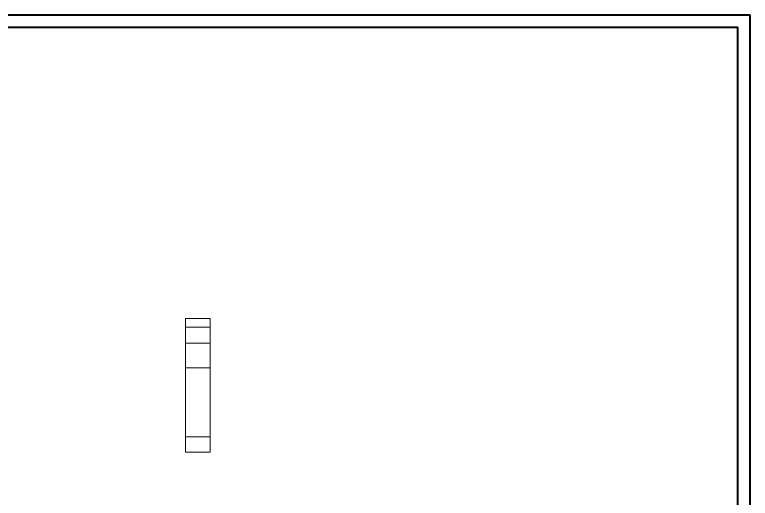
# Model space of a CAD drawing. Header units: millimetres. Extents: x 0 to 1189, y 0 to 841.
# Drawn here: x 595 to 1189, y 450 to 841 of the extents above; entities that cross this region are included whole.
import ezdxf

# ---------------------------------------------------------------- set-up
doc = ezdxf.new("R2010")
doc.units = ezdxf.units.MM

msp = doc.modelspace()

# ---------------------------------------------------------------- linework, layer by layer
at = {"color": 7, "linetype": 'Continuous', "lineweight": 40}
for p, q in [((0.08, 841.21), (1189.08, 841.21)), ((1189.08, 0.21), (1189.08, 841.21)), ((25.08, 831.21), (1179.08, 831.21)), ((1179.08, 10.21), (1179.08, 831.21))]:
    msp.add_line(p, q, dxfattribs=at)
at = {"color": 7, "linetype": 'Continuous', "lineweight": 15}
for p, q in [((732.49, 595.64), (752.49, 595.64)), ((732.49, 595.64), (732.49, 588.8)), ((752.49, 595.64), (752.49, 588.8)), ((732.49, 588.8), (752.49, 588.8)), ((732.49, 575.75), (732.49, 588.8)), ((752.49, 575.75), (752.49, 588.8)), ((732.49, 575.75), (752.49, 575.75)), ((732.49, 555.75), (732.49, 575.75)), ((752.49, 555.75), (752.49, 575.75)), ((732.49, 555.75), (752.49, 555.75)), ((732.49, 500.07), (732.49, 555.75)), ((752.49, 500.07), (752.49, 555.75)), ((732.49, 500.07), (752.49, 500.07)), ((732.49, 487.75), (752.49, 487.75))]:
    msp.add_line(p, q, dxfattribs=at)
for points in [[(732.49, 487.75), (732.49, 488.54), (732.49, 492.65), (732.49, 500.07)], [(752.49, 487.75), (752.49, 488.54), (752.49, 492.65), (752.49, 500.07)]]:
    msp.add_open_spline(points, degree=3, dxfattribs=at)

doc.saveas('drawing.dxf')
